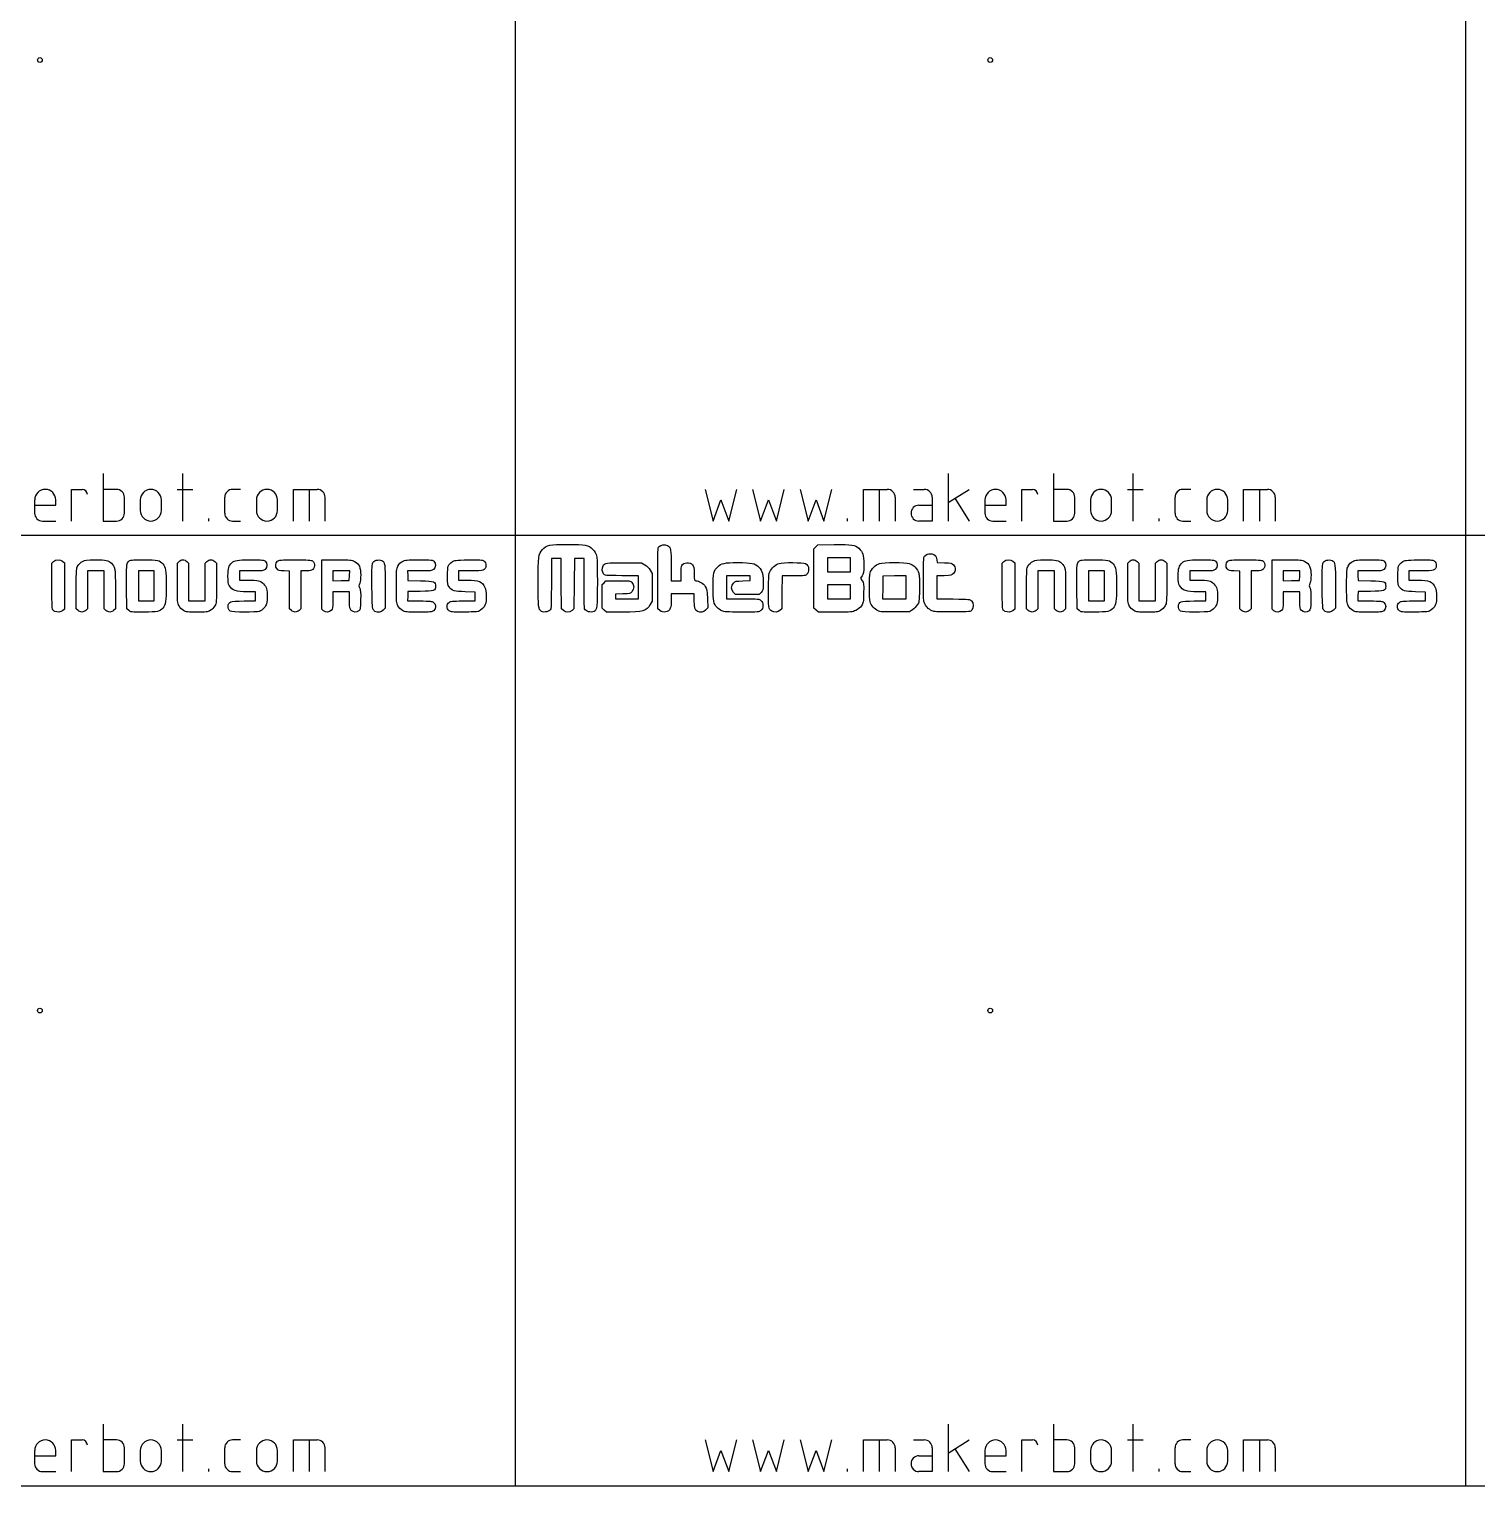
# Model space of a CAD drawing. Header units: millimetres. Extents: x 0 to 600, y 0 to 300.
# Drawn here: x 148.9 to 301.2, y 0 to 153.2 of the extents above; entities that cross this region are included whole.
import ezdxf

# ---------------------------------------------------------------- set-up
doc = ezdxf.new("R2010")
doc.units = ezdxf.units.MM
doc.layers.get('0').update_dxf_attribs({"linetype": 'CONTINUOUS', "lineweight": 25, "true_color": 0x000000})
doc.layers.add('Text', color=4, linetype='CONTINUOUS', true_color=0x00ffff)

msp = doc.modelspace()

# ---------------------------------------------------------------- linework, layer by layer
for p, q in [((200, 200), (200, 100)), ((300, 200), (300, 100)), ((100, 100), (200, 100)), ((200, 100), (200, 0)), ((200, 100), (300, 100)), ((300, 100), (300, 0)), ((300, 100), (400, 100)), ((100, 0), (200, 0)), ((200, 0), (300, 0)), ((300, 0), (400, 0))]:
    msp.add_line(p, q)
at = {"layer": 'Text'}
for p, q in [((156.67, 106.5), (156.67, 101.5)), ((165, 106.5), (165, 101.5)), ((245.56, 106.5), (245.56, 101.5)), ((256.67, 106.5), (256.67, 101.5)), ((265, 106.5), (265, 101.5)), ((153.33, 101.5), (153.33, 104.83)), ((153.33, 104.83), (154.44, 104.83)), ((158.06, 104.83), (156.67, 104.83)), ((164.44, 104.83), (166.11, 104.83)), ((171.11, 104.83), (170.28, 104.83)), ((176.67, 101.5), (176.67, 104.83)), ((176.67, 104.83), (179.17, 104.83)), ((178.33, 104.83), (178.33, 101.5)), ((220, 104.83), (220.83, 101.5)), ((222.5, 101.5), (223.33, 104.83)), ((225, 104.83), (225.83, 101.5)), ((227.5, 101.5), (228.33, 104.83)), ((230, 104.83), (230.83, 101.5)), ((232.5, 101.5), (233.33, 104.83)), ((236.67, 101.5), (236.67, 104.83)), ((236.67, 104.83), (239.17, 104.83)), ((238.33, 104.83), (238.33, 101.5)), ((241.94, 104.83), (243.06, 104.83)), ((245.56, 103.44), (247.78, 104.83)), ((253.33, 101.5), (253.33, 104.83)), ((253.33, 104.83), (254.44, 104.83)), ((258.06, 104.83), (256.67, 104.83)), ((264.44, 104.83), (266.11, 104.83)), ((271.11, 104.83), (270.28, 104.83)), ((276.67, 101.5), (276.67, 104.83)), ((276.67, 104.83), (279.17, 104.83)), ((278.33, 104.83), (278.33, 101.5)), ((149.44, 103.72), (149.44, 102.33)), ((149.44, 103.17), (151.67, 103.17)), ((151.67, 103.17), (151.67, 103.72)), ((158.89, 102.33), (158.89, 104)), ((160.56, 103.72), (160.56, 102.61)), ((162.78, 102.61), (162.78, 103.72)), ((169.44, 104), (169.44, 102.33)), ((172.78, 103.72), (172.78, 102.61)), ((175, 102.61), (175, 103.72)), ((180, 104), (180, 101.5)), ((220.83, 101.5), (221.67, 103.72)), ((221.67, 103.72), (222.5, 101.5)), ((225.83, 101.5), (226.67, 103.72)), ((226.67, 103.72), (227.5, 101.5)), ((230.83, 101.5), (231.67, 103.72)), ((231.67, 103.72), (232.5, 101.5)), ((240, 104), (240, 101.5)), ((242.5, 103.17), (243.89, 103.17)), ((243.89, 104), (243.89, 101.5)), ((246.29, 103.9), (247.78, 101.5)), ((249.44, 103.72), (249.44, 102.33)), ((249.44, 103.17), (251.67, 103.17)), ((251.67, 103.17), (251.67, 103.72)), ((258.89, 102.33), (258.89, 104)), ((260.56, 103.72), (260.56, 102.61)), ((262.78, 102.61), (262.78, 103.72)), ((269.44, 104), (269.44, 102.33)), ((272.78, 103.72), (272.78, 102.61)), ((275, 102.61), (275, 103.72)), ((280, 104), (280, 101.5)), ((150.28, 101.5), (151.67, 101.5)), ((156.67, 101.5), (158.06, 101.5)), ((167.78, 101.5), (167.78, 101.78)), ((170.28, 101.5), (171.11, 101.5)), ((235, 101.5), (235, 101.78)), ((243.89, 101.5), (242.5, 101.5)), ((250.28, 101.5), (251.67, 101.5)), ((256.67, 101.5), (258.06, 101.5)), ((267.78, 101.5), (267.78, 101.78)), ((270.28, 101.5), (271.11, 101.5)), ((231.45, 98.59), (231.65, 98.8)), ((231.45, 95.47), (231.45, 98.59)), ((231.65, 98.8), (231.85, 99)), ((231.85, 99), (233.57, 99.02)), ((151.26, 97.06), (151.44, 97.24)), ((151.26, 94.71), (151.26, 97.06)), ((152.39, 97.27), (152.58, 97.12)), ((152.58, 97.12), (152.58, 94.67)), ((164.47, 97.06), (164.65, 97.24)), ((164.47, 94.98), (164.47, 97.06)), ((165.46, 97.24), (165.64, 97.06)), ((165.64, 97.06), (165.64, 95.08)), ((167.4, 97.06), (167.58, 97.24)), ((167.4, 95.08), (167.4, 97.06)), ((168.4, 97.24), (168.58, 97.06)), ((168.58, 97.06), (168.58, 94.98)), ((179.66, 94.82), (179.66, 97.42)), ((179.66, 97.42), (181.22, 97.42)), ((204.33, 97.57), (203.82, 97.57)), ((203.82, 97.57), (203.82, 94.97)), ((204.84, 97.57), (204.33, 97.57)), ((204.86, 94.92), (204.84, 97.57)), ((206.25, 97.57), (206.23, 94.92)), ((206.76, 97.57), (206.25, 97.57)), ((207.27, 97.57), (206.76, 97.57)), ((207.27, 94.97), (207.27, 97.57)), ((211.53, 97.11), (213.32, 97.09)), ((213.32, 97.09), (213.67, 96.89)), ((216.44, 96.74), (216.44, 95.22)), ((234.09, 97.64), (232.88, 97.64)), ((232.88, 97.64), (232.88, 96.91)), ((232.88, 96.91), (232.88, 96.17)), ((235.3, 97.64), (234.09, 97.64)), ((235.3, 96.91), (235.3, 97.64)), ((235.3, 96.17), (235.3, 96.91)), ((235.3, 96.91), (235.3, 96.91)), ((244.38, 97.43), (244.42, 97.14)), ((244.42, 97.14), (245.18, 97.12)), ((251.26, 97.06), (251.44, 97.24)), ((251.26, 94.71), (251.26, 97.06)), ((252.39, 97.27), (252.58, 97.12)), ((252.58, 97.12), (252.58, 94.67)), ((264.47, 97.06), (264.65, 97.24)), ((264.47, 94.98), (264.47, 97.06)), ((265.46, 97.24), (265.64, 97.06)), ((265.64, 97.06), (265.64, 95.08)), ((267.4, 97.06), (267.58, 97.24)), ((267.4, 95.08), (267.4, 97.06)), ((268.4, 97.24), (268.58, 97.06)), ((268.58, 97.06), (268.58, 94.98)), ((279.66, 94.82), (279.66, 97.42)), ((279.66, 97.42), (281.22, 97.42)), ((155.88, 96.25), (155, 96.25)), ((155, 96.25), (155, 94.26)), ((156.76, 96.25), (155.88, 96.25)), ((156.76, 94.26), (156.76, 96.25)), ((161.2, 96.25), (160.36, 96.25)), ((160.36, 96.25), (160.36, 94.67)), ((162.04, 96.25), (161.2, 96.25)), ((162.04, 94.67), (162.04, 96.25)), ((165.64, 95.08), (165.64, 93.09)), ((167.4, 93.09), (167.4, 95.08)), ((172.24, 96.25), (171, 96.25)), ((171, 96.25), (171, 95.77)), ((171, 95.77), (171, 95.29)), ((171, 95.29), (171.86, 95.29)), ((176.28, 96.23), (175.69, 96.26)), ((176.28, 94.26), (176.28, 96.23)), ((177.93, 96.25), (177.45, 96.25)), ((177.45, 96.25), (177.45, 94.26)), ((181.71, 96.25), (180.83, 96.25)), ((180.83, 96.25), (180.83, 95.73)), ((180.83, 95.73), (180.83, 95.22)), ((180.83, 95.22), (181.69, 95.24)), ((181.69, 95.24), (182.55, 95.26)), ((182.6, 96.25), (181.71, 96.25)), ((182.55, 95.26), (182.58, 95.75)), ((182.58, 95.75), (182.6, 96.25)), ((182.58, 95.75), (182.58, 95.75)), ((189.95, 96.25), (188.67, 96.25)), ((188.67, 96.25), (188.7, 95.75)), ((188.7, 95.75), (188.72, 95.26)), ((188.72, 95.26), (190.06, 95.22)), ((195.24, 96.25), (194.04, 96.25)), ((194.04, 96.25), (194.04, 95.77)), ((194.04, 95.77), (194.04, 95.29)), ((194.04, 95.29), (194.94, 95.29)), ((209.37, 95.01), (209.57, 95.22)), ((209.57, 95.22), (210.84, 95.22)), ((212.99, 95.73), (211.22, 95.75)), ((212.99, 94.52), (212.99, 95.73)), ((214.22, 96.34), (214.42, 95.99)), ((214.42, 95.99), (214.42, 94.52)), ((215.01, 92.27), (215.01, 95.46)), ((216.44, 95.22), (216.95, 95.22)), ((216.95, 95.22), (217.47, 95.22)), ((217.47, 95.22), (217.47, 95.96)), ((223.48, 95.73), (222.24, 95.73)), ((222.24, 95.73), (222.24, 94.52)), ((224.73, 95.73), (223.48, 95.73)), ((223.96, 95.21), (224.73, 95.23)), ((224.73, 95.48), (224.73, 95.73)), ((224.73, 95.23), (224.73, 95.48)), ((228.12, 95.73), (228.09, 94)), ((229.33, 95.73), (228.12, 95.73)), ((231.45, 92.35), (231.45, 95.47)), ((232.88, 96.17), (234.09, 96.17)), ((234.09, 96.17), (235.3, 96.17)), ((236.52, 95.73), (236.36, 95.48)), ((236.36, 95.48), (236.53, 95.22)), ((238.71, 95.7), (238.69, 94.51)), ((239.94, 95.72), (238.71, 95.7)), ((241.17, 95.74), (239.94, 95.72)), ((241.17, 94.53), (241.17, 95.74)), ((245.17, 95.75), (244.4, 95.72)), ((244.4, 95.72), (244.4, 94.52)), ((255.88, 96.25), (255, 96.25)), ((255, 96.25), (255, 94.26)), ((256.76, 96.25), (255.88, 96.25)), ((256.76, 94.26), (256.76, 96.25)), ((261.2, 96.25), (260.36, 96.25)), ((260.36, 96.25), (260.36, 94.67)), ((262.04, 96.25), (261.2, 96.25)), ((262.04, 94.67), (262.04, 96.25)), ((265.64, 95.08), (265.64, 93.09)), ((267.4, 93.09), (267.4, 95.08)), ((272.24, 96.25), (271, 96.25)), ((271, 96.25), (271, 95.77)), ((271, 95.77), (271, 95.29)), ((271, 95.29), (271.86, 95.29)), ((276.28, 96.23), (275.69, 96.26)), ((276.28, 94.26), (276.28, 96.23)), ((277.93, 96.25), (277.45, 96.25)), ((277.45, 96.25), (277.45, 94.26)), ((281.71, 96.25), (280.83, 96.25)), ((280.83, 96.25), (280.83, 95.73)), ((280.83, 95.73), (280.83, 95.22)), ((280.83, 95.22), (281.69, 95.24)), ((281.69, 95.24), (282.55, 95.26)), ((282.6, 96.25), (281.71, 96.25)), ((282.55, 95.26), (282.58, 95.75)), ((282.58, 95.75), (282.6, 96.25)), ((282.58, 95.75), (282.58, 95.75)), ((289.95, 96.25), (288.67, 96.25)), ((288.67, 96.25), (288.7, 95.75)), ((288.7, 95.75), (288.72, 95.26)), ((288.72, 95.26), (290.06, 95.22)), ((295.24, 96.25), (294.04, 96.25)), ((294.04, 96.25), (294.04, 95.77)), ((294.04, 95.77), (294.04, 95.29)), ((294.04, 95.29), (294.94, 95.29)), ((152.58, 94.67), (152.58, 92.22)), ((153.83, 92.28), (153.83, 94.39)), ((155, 94.26), (155, 92.28)), ((156.76, 92.28), (156.76, 94.26)), ((157.94, 94.34), (157.94, 92.28)), ((159.15, 92.27), (159.12, 94.46)), ((160.36, 94.67), (160.36, 93.09)), ((162.04, 93.09), (162.04, 94.67)), ((162.04, 94.67), (162.04, 94.67)), ((172.68, 94.05), (171.86, 94.05)), ((172.68, 93.57), (172.68, 94.05)), ((172.68, 93.09), (172.68, 93.57)), ((176.28, 92.28), (176.28, 94.26)), ((177.45, 94.26), (177.45, 92.28)), ((179.66, 92.22), (179.66, 94.82)), ((181.71, 94.05), (180.83, 94.05)), ((180.83, 94.05), (180.83, 93.16)), ((182.59, 94.05), (181.71, 94.05)), ((182.59, 93.16), (182.59, 94.05)), ((186.33, 94.62), (186.33, 92.35)), ((188.7, 93.59), (188.67, 93.09)), ((188.72, 94.08), (188.7, 93.59)), ((190.03, 94.1), (188.72, 94.08)), ((195.8, 94.03), (194.75, 94.06)), ((195.8, 93.56), (195.8, 94.03)), ((195.8, 93.09), (195.8, 93.56)), ((204.88, 92.27), (204.86, 94.92)), ((206.23, 94.92), (206.2, 92.27)), ((209.18, 94.81), (209.37, 95.01)), ((209.18, 93.58), (209.18, 94.81)), ((209.18, 92.35), (209.18, 93.58)), ((211.35, 93.84), (210.57, 93.81)), ((210.57, 93.81), (210.57, 93.56)), ((210.57, 93.56), (210.57, 93.31)), ((212.99, 93.31), (212.99, 94.52)), ((214.42, 94.52), (214.42, 93.06)), ((217.65, 93.83), (216.44, 93.83)), ((216.44, 93.83), (216.44, 93.2)), ((218.86, 93.83), (217.65, 93.83)), ((218.86, 93.13), (218.86, 93.83)), ((222.24, 94.52), (222.24, 93.31)), ((223.19, 93.79), (223, 93.98)), ((224.44, 93.79), (223.19, 93.79)), ((225.68, 93.79), (224.44, 93.79)), ((225.89, 93.99), (225.68, 93.79)), ((228.09, 94), (228.07, 92.27)), ((234.09, 94.78), (232.88, 94.78)), ((232.88, 94.78), (232.88, 94.05)), ((232.88, 94.05), (232.88, 93.31)), ((235.3, 94.78), (234.09, 94.78)), ((235.3, 94.05), (235.3, 94.78)), ((235.3, 93.31), (235.3, 94.05)), ((235.3, 94.05), (235.3, 94.05)), ((238.69, 94.51), (238.67, 93.31)), ((241.17, 93.31), (241.17, 94.53)), ((241.17, 94.53), (241.17, 94.53)), ((244.4, 94.52), (244.4, 93.32)), ((252.58, 94.67), (252.58, 92.22)), ((253.83, 92.28), (253.83, 94.39)), ((255, 94.26), (255, 92.28)), ((256.76, 92.28), (256.76, 94.26)), ((257.94, 94.34), (257.94, 92.28)), ((259.15, 92.27), (259.12, 94.46)), ((260.36, 94.67), (260.36, 93.09)), ((262.04, 93.09), (262.04, 94.67)), ((262.04, 94.67), (262.04, 94.67)), ((272.68, 94.05), (271.86, 94.05)), ((272.68, 93.57), (272.68, 94.05)), ((272.68, 93.09), (272.68, 93.57)), ((276.28, 92.28), (276.28, 94.26)), ((277.45, 94.26), (277.45, 92.28)), ((279.66, 92.22), (279.66, 94.82)), ((281.71, 94.05), (280.83, 94.05)), ((280.83, 94.05), (280.83, 93.16)), ((282.59, 94.05), (281.71, 94.05)), ((282.59, 93.16), (282.59, 94.05)), ((286.33, 94.62), (286.33, 92.35)), ((288.7, 93.59), (288.67, 93.09)), ((288.72, 94.08), (288.7, 93.59)), ((290.03, 94.1), (288.72, 94.08)), ((295.8, 94.03), (294.75, 94.06)), ((295.8, 93.56), (295.8, 94.03)), ((295.8, 93.09), (295.8, 93.56)), ((151.57, 91.99), (151.57, 91.99)), ((152.58, 92.22), (152.39, 92.07)), ((154.01, 92.1), (153.83, 92.28)), ((154.01, 92.1), (154.01, 92.1)), ((155, 92.28), (154.82, 92.1)), ((156.94, 92.1), (156.76, 92.28)), ((157.94, 92.28), (157.76, 92.1)), ((159.35, 92.1), (159.15, 92.27)), ((159.35, 92.1), (159.35, 92.1)), ((160.36, 93.09), (161.2, 93.09)), ((161.2, 93.09), (162.04, 93.09)), ((165.12, 92.09), (165.12, 92.09)), ((165.64, 93.09), (166.52, 93.09)), ((166.52, 93.09), (167.4, 93.09)), ((170.02, 92.01), (170.02, 92.01)), ((171.48, 93.09), (172.68, 93.09)), ((176.46, 92.1), (176.28, 92.28)), ((176.46, 92.1), (176.46, 92.1)), ((177.45, 92.28), (177.27, 92.1)), ((179.85, 92.07), (179.66, 92.22)), ((179.85, 92.07), (179.85, 92.07)), ((185.26, 92), (185.26, 92)), ((186.33, 92.35), (186.12, 92.13)), ((188.16, 92.09), (188.16, 92.09)), ((188.67, 93.09), (189.95, 93.09)), ((193.06, 92.07), (193.06, 92.07)), ((194.52, 93.09), (195.8, 93.09)), ((202.77, 92), (202.77, 92)), ((205.09, 92.1), (204.88, 92.27)), ((206.2, 92.27), (206, 92.1)), ((209.39, 92.13), (209.18, 92.35)), ((209.61, 91.92), (209.39, 92.13)), ((209.39, 92.13), (209.39, 92.13)), ((210.57, 93.31), (211.78, 93.31)), ((211.78, 93.31), (212.99, 93.31)), ((214.42, 93.06), (214.22, 92.71)), ((215.22, 92.1), (215.01, 92.27)), ((215.22, 92.1), (215.22, 92.1)), ((220.27, 92.36), (220.05, 92.14)), ((220.25, 93.34), (220.27, 92.36)), ((221.76, 92.06), (221.76, 92.06)), ((222.24, 93.31), (223.96, 93.31)), ((227.01, 92.01), (227.01, 92.01)), ((228.07, 92.27), (227.87, 92.1)), ((231.69, 92.13), (231.45, 92.35)), ((231.93, 91.92), (231.69, 92.13)), ((231.69, 92.13), (231.69, 92.13)), ((232.88, 93.31), (234.09, 93.31)), ((234.09, 93.31), (235.3, 93.31)), ((238.2, 92.05), (238.2, 92.05)), ((238.67, 93.31), (239.92, 93.31)), ((239.92, 93.31), (241.17, 93.31)), ((241.51, 91.96), (240, 91.94)), ((241.82, 92.16), (241.51, 91.96)), ((243.99, 92.01), (243.99, 92.01)), ((244.4, 93.32), (246.12, 93.3)), ((251.57, 91.99), (251.57, 91.99)), ((252.58, 92.22), (252.39, 92.07)), ((254.01, 92.1), (253.83, 92.28)), ((254.01, 92.1), (254.01, 92.1)), ((255, 92.28), (254.82, 92.1)), ((256.94, 92.1), (256.76, 92.28)), ((257.94, 92.28), (257.76, 92.1)), ((259.35, 92.1), (259.15, 92.27)), ((259.35, 92.1), (259.35, 92.1)), ((260.36, 93.09), (261.2, 93.09)), ((261.2, 93.09), (262.04, 93.09)), ((265.12, 92.09), (265.12, 92.09)), ((265.64, 93.09), (266.52, 93.09)), ((266.52, 93.09), (267.4, 93.09)), ((270.02, 92.01), (270.02, 92.01)), ((271.48, 93.09), (272.68, 93.09)), ((276.46, 92.1), (276.28, 92.28)), ((276.46, 92.1), (276.46, 92.1)), ((277.45, 92.28), (277.27, 92.1)), ((279.85, 92.07), (279.66, 92.22)), ((279.85, 92.07), (279.85, 92.07)), ((285.26, 92), (285.26, 92)), ((286.33, 92.35), (286.12, 92.13)), ((288.16, 92.09), (288.16, 92.09)), ((288.67, 93.09), (289.95, 93.09)), ((293.06, 92.07), (293.06, 92.07)), ((294.52, 93.09), (295.8, 93.09)), ((211.36, 91.92), (209.61, 91.92)), ((233.71, 91.92), (231.93, 91.92)), ((156.67, 6.5), (156.67, 1.5)), ((165, 6.5), (165, 1.5)), ((245.56, 6.5), (245.56, 1.5)), ((256.67, 6.5), (256.67, 1.5)), ((265, 6.5), (265, 1.5)), ((153.33, 1.5), (153.33, 4.83)), ((153.33, 4.83), (154.44, 4.83)), ((158.06, 4.83), (156.67, 4.83)), ((164.44, 4.83), (166.11, 4.83)), ((171.11, 4.83), (170.28, 4.83)), ((176.67, 1.5), (176.67, 4.83)), ((176.67, 4.83), (179.17, 4.83)), ((178.33, 4.83), (178.33, 1.5)), ((220, 4.83), (220.83, 1.5)), ((222.5, 1.5), (223.33, 4.83)), ((225, 4.83), (225.83, 1.5)), ((227.5, 1.5), (228.33, 4.83)), ((230, 4.83), (230.83, 1.5)), ((232.5, 1.5), (233.33, 4.83)), ((236.67, 1.5), (236.67, 4.83)), ((236.67, 4.83), (239.17, 4.83)), ((238.33, 4.83), (238.33, 1.5)), ((241.94, 4.83), (243.06, 4.83)), ((245.56, 3.44), (247.78, 4.83)), ((253.33, 1.5), (253.33, 4.83)), ((253.33, 4.83), (254.44, 4.83)), ((258.06, 4.83), (256.67, 4.83)), ((264.44, 4.83), (266.11, 4.83)), ((271.11, 4.83), (270.28, 4.83)), ((276.67, 1.5), (276.67, 4.83)), ((276.67, 4.83), (279.17, 4.83)), ((278.33, 4.83), (278.33, 1.5)), ((149.44, 3.72), (149.44, 2.33)), ((149.44, 3.17), (151.67, 3.17)), ((151.67, 3.17), (151.67, 3.72)), ((158.89, 2.33), (158.89, 4)), ((160.56, 3.72), (160.56, 2.61)), ((162.78, 2.61), (162.78, 3.72)), ((169.44, 4), (169.44, 2.33)), ((172.78, 3.72), (172.78, 2.61)), ((175, 2.61), (175, 3.72)), ((180, 4), (180, 1.5)), ((220.83, 1.5), (221.67, 3.72)), ((221.67, 3.72), (222.5, 1.5)), ((225.83, 1.5), (226.67, 3.72)), ((226.67, 3.72), (227.5, 1.5)), ((230.83, 1.5), (231.67, 3.72)), ((231.67, 3.72), (232.5, 1.5)), ((240, 4), (240, 1.5)), ((242.5, 3.17), (243.89, 3.17)), ((243.89, 4), (243.89, 1.5)), ((246.29, 3.9), (247.78, 1.5)), ((249.44, 3.72), (249.44, 2.33)), ((249.44, 3.17), (251.67, 3.17)), ((251.67, 3.17), (251.67, 3.72)), ((258.89, 2.33), (258.89, 4)), ((260.56, 3.72), (260.56, 2.61)), ((262.78, 2.61), (262.78, 3.72)), ((269.44, 4), (269.44, 2.33)), ((272.78, 3.72), (272.78, 2.61)), ((275, 2.61), (275, 3.72)), ((280, 4), (280, 1.5)), ((167.78, 1.5), (167.78, 1.78)), ((235, 1.5), (235, 1.78)), ((267.78, 1.5), (267.78, 1.78)), ((150.28, 1.5), (151.67, 1.5)), ((156.67, 1.5), (158.06, 1.5)), ((170.28, 1.5), (171.11, 1.5)), ((243.89, 1.5), (242.5, 1.5)), ((250.28, 1.5), (251.67, 1.5)), ((256.67, 1.5), (258.06, 1.5)), ((270.28, 1.5), (271.11, 1.5))]:
    msp.add_line(p, q, dxfattribs=at)
for centre in [(150, 150), (250, 150), (150, 50), (250, 50)]:
    msp.add_circle(centre, 0.25, dxfattribs=at)
for centre, radius, start, end in [((150.56, 103.72), 1.11, 0, 180), ((154.44, 104.28), 0.556, 0, 90), ((158.06, 104), 0.833, 0, 90), ((161.67, 103.72), 1.11, 0, 180), ((170.28, 104), 0.833, 90, 180), ((173.89, 103.72), 1.11, 0, 180), ((179.17, 104), 0.833, 0, 90), ((239.17, 104), 0.833, 0, 90), ((243.06, 104), 0.833, 0, 90), ((250.56, 103.72), 1.11, 0, 180), ((254.44, 104.28), 0.556, 0, 90), ((258.06, 104), 0.833, 0, 90), ((261.67, 103.72), 1.11, 0, 180), ((270.28, 104), 0.833, 90, 180), ((273.89, 103.72), 1.11, 0, 180), ((279.17, 104), 0.833, 0, 90), ((242.5, 102.33), 0.833, 90, 270), ((150.28, 102.33), 0.833, 180, 270), ((158.06, 102.33), 0.833, 270, 0), ((161.67, 102.61), 1.11, 180, 0), ((170.28, 102.33), 0.833, 180, 270), ((173.89, 102.61), 1.11, 180, 0), ((250.28, 102.33), 0.833, 180, 270), ((258.06, 102.33), 0.833, 270, 0), ((261.67, 102.61), 1.11, 180, 0), ((270.28, 102.33), 0.833, 180, 270), ((273.89, 102.61), 1.11, 180, 0), ((150.56, 3.72), 1.11, 0, 180), ((154.44, 4.28), 0.556, 0, 90), ((158.06, 4), 0.833, 0, 90), ((161.67, 3.72), 1.11, 0, 180), ((170.28, 4), 0.833, 90, 180), ((173.89, 3.72), 1.11, 0, 180), ((179.17, 4), 0.833, 0, 90), ((239.17, 4), 0.833, 0, 90), ((243.06, 4), 0.833, 0, 90), ((250.56, 3.72), 1.11, 0, 180), ((254.44, 4.28), 0.556, 0, 90), ((258.06, 4), 0.833, 0, 90), ((261.67, 3.72), 1.11, 0, 180), ((270.28, 4), 0.833, 90, 180), ((273.89, 3.72), 1.11, 0, 180), ((279.17, 4), 0.833, 0, 90), ((242.5, 2.33), 0.833, 90, 270), ((150.28, 2.33), 0.833, 180, 270), ((158.06, 2.33), 0.833, 270, 0), ((161.67, 2.61), 1.11, 180, 0), ((170.28, 2.33), 0.833, 180, 270), ((173.89, 2.61), 1.11, 180, 0), ((250.28, 2.33), 0.833, 180, 270), ((258.06, 2.33), 0.833, 270, 0), ((261.67, 2.61), 1.11, 180, 0), ((270.28, 2.33), 0.833, 180, 270), ((273.89, 2.61), 1.11, 180, 0)]:
    msp.add_arc(centre, radius, start, end, dxfattribs=at)
for points in [[(202.43, 94.99), (202.43, 97.8), (202.46, 98.03), (202.88, 98.5)], [(202.88, 98.5), (203.33, 98.98), (203.6, 99.04), (205.55, 99.04)], [(205.55, 99.04), (207.42, 99.04), (207.72, 98.98), (208.16, 98.55)], [(208.16, 98.55), (208.64, 98.08), (208.66, 97.89), (208.66, 95.06)], [(215.01, 95.46), (215.01, 98.49), (215.02, 98.66), (215.15, 98.81)], [(215.15, 98.81), (215.34, 99.02), (215.74, 99.08), (216.04, 98.94)], [(216.04, 98.94), (216.39, 98.77), (216.44, 98.51), (216.44, 96.74)], [(233.57, 99.02), (235.51, 99.05), (235.75, 99.01), (236.18, 98.63)], [(236.18, 98.63), (236.63, 98.22), (236.69, 98.01), (236.69, 96.93)], [(243.02, 97.66), (243.14, 98.08), (243.9, 98.21), (244.21, 97.87)], [(151.44, 97.24), (151.67, 97.47), (152.11, 97.49), (152.39, 97.27)], [(153.83, 94.39), (153.83, 96.44), (153.83, 96.51), (153.99, 96.79)], [(153.99, 96.79), (154.09, 96.97), (154.28, 97.14), (154.48, 97.25)], [(154.48, 97.25), (154.77, 97.41), (154.9, 97.42), (155.85, 97.42)], [(155.85, 97.42), (156.97, 97.42), (157.19, 97.38), (157.52, 97.07)], [(157.52, 97.07), (157.92, 96.7), (157.94, 96.58), (157.94, 94.34)], [(159.12, 94.46), (159.11, 95.67), (159.12, 96.76), (159.15, 96.89)], [(159.15, 96.89), (159.17, 97.02), (159.26, 97.19), (159.35, 97.28)], [(159.35, 97.28), (159.49, 97.41), (159.61, 97.42), (160.89, 97.42)], [(160.89, 97.42), (162.42, 97.42), (162.62, 97.38), (162.94, 96.99)], [(162.94, 96.99), (163.25, 96.63), (163.29, 96.33), (163.29, 94.67)], [(164.65, 97.24), (164.76, 97.36), (164.91, 97.42), (165.05, 97.42)], [(165.05, 97.42), (165.2, 97.42), (165.35, 97.36), (165.46, 97.24)], [(167.58, 97.24), (167.69, 97.36), (167.85, 97.42), (167.99, 97.42)], [(167.99, 97.42), (168.13, 97.42), (168.28, 97.36), (168.4, 97.24)], [(169.79, 95.73), (169.79, 96.56), (169.86, 96.79), (170.2, 97.11)], [(170.2, 97.11), (170.5, 97.38), (170.74, 97.42), (172.17, 97.42)], [(172.17, 97.42), (173.41, 97.42), (173.57, 97.41), (173.72, 97.28)], [(173.72, 97.28), (173.97, 97.08), (173.95, 96.65), (173.69, 96.42)], [(174.95, 96.46), (174.75, 96.71), (174.77, 97.08), (175.01, 97.27)], [(175.01, 97.27), (175.19, 97.41), (175.29, 97.42), (176.86, 97.42)], [(176.86, 97.42), (178.21, 97.42), (178.55, 97.4), (178.68, 97.31)], [(178.68, 97.31), (179, 97.08), (178.95, 96.5), (178.58, 96.33)], [(181.22, 97.42), (182.71, 97.42), (182.8, 97.41), (183.11, 97.25)], [(183.11, 97.25), (183.59, 97), (183.76, 96.61), (183.76, 95.83)], [(185.02, 92.26), (184.93, 92.45), (184.9, 96.73), (184.99, 97.04)], [(184.99, 97.04), (185.07, 97.35), (185.61, 97.51), (185.99, 97.34)], [(185.99, 97.34), (186.31, 97.19), (186.33, 97.03), (186.33, 94.62)], [(187.51, 94.67), (187.51, 96.36), (187.51, 96.45), (187.67, 96.76)], [(187.67, 96.76), (187.79, 97), (187.93, 97.14), (188.16, 97.26)], [(188.16, 97.26), (188.47, 97.41), (188.59, 97.42), (189.91, 97.42)], [(189.91, 97.42), (191.22, 97.42), (191.33, 97.41), (191.47, 97.28)], [(191.47, 97.28), (191.69, 97.05), (191.67, 96.59), (191.42, 96.4)], [(192.9, 95.73), (192.9, 96.76), (192.94, 96.89), (193.41, 97.23)], [(193.41, 97.23), (193.59, 97.37), (193.73, 97.39), (195.08, 97.41)], [(195.08, 97.41), (196.29, 97.43), (196.57, 97.41), (196.71, 97.32)], [(196.71, 97.32), (197.05, 97.1), (197.01, 96.5), (196.63, 96.33)], [(209.32, 95.94), (209.16, 96.14), (209.13, 96.52), (209.26, 96.79)], [(209.26, 96.79), (209.41, 97.11), (209.61, 97.14), (211.53, 97.11)], [(213.67, 96.89), (213.89, 96.76), (214.09, 96.56), (214.22, 96.34)], [(217.47, 95.96), (217.47, 96.37), (217.5, 96.76), (217.54, 96.83)], [(217.54, 96.83), (217.72, 97.16), (218.41, 97.2), (218.69, 96.9)], [(218.69, 96.9), (218.8, 96.77), (218.83, 96.61), (218.85, 95.98)], [(220.84, 94.54), (220.85, 96.06), (220.9, 96.3), (221.33, 96.7)], [(221.33, 96.7), (221.71, 97.06), (222.06, 97.13), (223.42, 97.13)], [(223.42, 97.13), (224.94, 97.13), (225.24, 97.06), (225.66, 96.65)], [(225.66, 96.65), (226.04, 96.26), (226.15, 95.83), (226.12, 94.87)], [(226.8, 96.17), (226.95, 96.52), (227.44, 96.95), (227.79, 97.05)], [(227.79, 97.05), (228.18, 97.16), (230.35, 97.15), (230.55, 97.04)], [(230.55, 97.04), (230.81, 96.91), (230.89, 96.75), (230.89, 96.41)], [(236.69, 96.93), (236.69, 96.06), (236.68, 95.95), (236.52, 95.73)], [(237.36, 96.05), (237.46, 96.42), (237.96, 96.92), (238.35, 97.04)], [(238.35, 97.04), (238.76, 97.16), (241.08, 97.16), (241.49, 97.04)], [(241.49, 97.04), (241.9, 96.92), (242.36, 96.44), (242.48, 96.02)], [(242.97, 95.29), (242.97, 96.48), (242.99, 97.55), (243.02, 97.66)], [(244.21, 97.87), (244.28, 97.79), (244.35, 97.6), (244.38, 97.43)], [(245.18, 97.12), (245.92, 97.09), (245.96, 97.08), (246.13, 96.89)], [(246.13, 96.89), (246.24, 96.76), (246.31, 96.59), (246.31, 96.43)], [(251.44, 97.24), (251.67, 97.47), (252.11, 97.49), (252.39, 97.27)], [(253.83, 94.39), (253.83, 96.44), (253.83, 96.51), (253.99, 96.79)], [(253.99, 96.79), (254.09, 96.97), (254.28, 97.14), (254.48, 97.25)], [(254.48, 97.25), (254.77, 97.41), (254.9, 97.42), (255.85, 97.42)], [(255.85, 97.42), (256.97, 97.42), (257.19, 97.38), (257.52, 97.07)], [(257.52, 97.07), (257.92, 96.7), (257.94, 96.58), (257.94, 94.34)], [(259.12, 94.46), (259.11, 95.67), (259.12, 96.76), (259.15, 96.89)], [(259.15, 96.89), (259.17, 97.02), (259.26, 97.19), (259.35, 97.28)], [(259.35, 97.28), (259.49, 97.41), (259.61, 97.42), (260.89, 97.42)], [(260.89, 97.42), (262.42, 97.42), (262.62, 97.38), (262.94, 96.99)], [(262.94, 96.99), (263.25, 96.63), (263.29, 96.33), (263.29, 94.67)], [(264.65, 97.24), (264.76, 97.36), (264.91, 97.42), (265.05, 97.42)], [(265.05, 97.42), (265.2, 97.42), (265.35, 97.36), (265.46, 97.24)], [(267.58, 97.24), (267.69, 97.36), (267.85, 97.42), (267.99, 97.42)], [(267.99, 97.42), (268.13, 97.42), (268.28, 97.36), (268.4, 97.24)], [(269.79, 95.73), (269.79, 96.56), (269.86, 96.79), (270.2, 97.11)], [(270.2, 97.11), (270.5, 97.38), (270.74, 97.42), (272.17, 97.42)], [(272.17, 97.42), (273.41, 97.42), (273.57, 97.41), (273.72, 97.28)], [(273.72, 97.28), (273.97, 97.08), (273.95, 96.65), (273.69, 96.42)], [(274.95, 96.46), (274.75, 96.71), (274.77, 97.08), (275.01, 97.27)], [(275.01, 97.27), (275.19, 97.41), (275.29, 97.42), (276.86, 97.42)], [(276.86, 97.42), (278.21, 97.42), (278.55, 97.4), (278.68, 97.31)], [(278.68, 97.31), (279, 97.08), (278.95, 96.5), (278.58, 96.33)], [(281.22, 97.42), (282.71, 97.42), (282.8, 97.41), (283.11, 97.25)], [(283.11, 97.25), (283.59, 97), (283.76, 96.61), (283.76, 95.83)], [(285.02, 92.26), (284.93, 92.45), (284.9, 96.73), (284.99, 97.04)], [(284.99, 97.04), (285.07, 97.35), (285.61, 97.51), (285.99, 97.34)], [(285.99, 97.34), (286.31, 97.19), (286.33, 97.03), (286.33, 94.62)], [(287.51, 94.67), (287.51, 96.36), (287.51, 96.45), (287.67, 96.76)], [(287.67, 96.76), (287.79, 97), (287.93, 97.14), (288.16, 97.26)], [(288.16, 97.26), (288.47, 97.41), (288.59, 97.42), (289.91, 97.42)], [(289.91, 97.42), (291.22, 97.42), (291.33, 97.41), (291.47, 97.28)], [(291.47, 97.28), (291.69, 97.05), (291.67, 96.59), (291.42, 96.4)], [(292.9, 95.73), (292.9, 96.76), (292.94, 96.89), (293.41, 97.23)], [(293.41, 97.23), (293.59, 97.37), (293.73, 97.39), (295.08, 97.41)], [(295.08, 97.41), (296.29, 97.43), (296.57, 97.41), (296.71, 97.32)], [(296.71, 97.32), (297.05, 97.1), (297.01, 96.5), (296.63, 96.33)], [(169.93, 94.71), (169.81, 94.92), (169.79, 95.09), (169.79, 95.73)], [(171.86, 95.29), (172.33, 95.29), (172.85, 95.26), (173.01, 95.21)], [(173.69, 96.42), (173.49, 96.25), (173.44, 96.25), (172.24, 96.25)], [(173.01, 95.21), (173.38, 95.11), (173.75, 94.74), (173.85, 94.37)], [(175.69, 96.26), (175.17, 96.28), (175.07, 96.31), (174.95, 96.46)], [(178.58, 96.33), (178.48, 96.29), (178.19, 96.25), (177.93, 96.25)], [(183.76, 95.83), (183.76, 95.45), (183.72, 95.12), (183.65, 94.95)], [(191.42, 96.4), (191.24, 96.26), (191.13, 96.25), (189.95, 96.25)], [(190.06, 95.22), (191.57, 95.18), (191.62, 95.16), (191.62, 94.63)], [(193.05, 94.58), (192.92, 94.77), (192.9, 94.89), (192.9, 95.73)], [(194.94, 95.29), (196.19, 95.29), (196.55, 95.14), (196.83, 94.52)], [(196.63, 96.33), (196.52, 96.28), (195.99, 96.25), (195.24, 96.25)], [(208.66, 95.06), (208.66, 92.42), (208.63, 92.17), (208.31, 92)], [(211.22, 95.75), (209.47, 95.77), (209.46, 95.77), (209.32, 95.94)], [(210.84, 95.22), (212.1, 95.22), (212.12, 95.22), (212.3, 95.04)], [(212.3, 95.04), (212.54, 94.79), (212.55, 94.35), (212.3, 94.07)], [(218.85, 95.98), (218.87, 95.26), (218.88, 95.22), (219.03, 95.22)], [(219.03, 95.22), (219.35, 95.22), (219.8, 94.94), (220.01, 94.63)], [(222.99, 94.98), (223.18, 95.17), (223.24, 95.19), (223.96, 95.21)], [(226.66, 94.3), (226.68, 95.56), (226.71, 95.97), (226.8, 96.17)], [(230.72, 95.91), (230.54, 95.74), (230.51, 95.73), (229.33, 95.73)], [(230.89, 96.41), (230.9, 96.17), (230.85, 96.05), (230.72, 95.91)], [(236.53, 95.22), (236.69, 94.98), (236.7, 94.92), (236.68, 93.93)], [(237.36, 93), (237.26, 93.36), (237.26, 95.69), (237.36, 96.05)], [(242.48, 96.02), (242.55, 95.79), (242.57, 95.27), (242.55, 94.33)], [(243.12, 92.79), (242.97, 93.11), (242.97, 93.24), (242.97, 95.29)], [(246.13, 95.98), (245.96, 95.78), (245.92, 95.77), (245.17, 95.75)], [(246.31, 96.43), (246.31, 96.27), (246.24, 96.11), (246.13, 95.98)], [(269.93, 94.71), (269.81, 94.92), (269.79, 95.09), (269.79, 95.73)], [(271.86, 95.29), (272.33, 95.29), (272.85, 95.26), (273.01, 95.21)], [(273.69, 96.42), (273.49, 96.25), (273.44, 96.25), (272.24, 96.25)], [(273.01, 95.21), (273.38, 95.11), (273.75, 94.74), (273.85, 94.37)], [(275.69, 96.26), (275.17, 96.28), (275.07, 96.31), (274.95, 96.46)], [(278.58, 96.33), (278.48, 96.29), (278.19, 96.25), (277.93, 96.25)], [(283.76, 95.83), (283.76, 95.45), (283.72, 95.12), (283.65, 94.95)], [(291.42, 96.4), (291.24, 96.26), (291.13, 96.25), (289.95, 96.25)], [(290.06, 95.22), (291.57, 95.18), (291.62, 95.16), (291.62, 94.63)], [(293.05, 94.58), (292.92, 94.77), (292.9, 94.89), (292.9, 95.73)], [(294.94, 95.29), (296.19, 95.29), (296.55, 95.14), (296.83, 94.52)], [(296.63, 96.33), (296.52, 96.28), (295.99, 96.25), (295.24, 96.25)], [(151.34, 92.2), (151.29, 92.3), (151.26, 93.18), (151.26, 94.71)], [(163.29, 94.67), (163.29, 93.01), (163.25, 92.71), (162.94, 92.35)], [(164.64, 92.58), (164.47, 92.89), (164.47, 92.95), (164.47, 94.98)], [(168.58, 94.98), (168.58, 92.97), (168.57, 92.89), (168.41, 92.58)], [(171.86, 94.05), (170.62, 94.05), (170.25, 94.18), (169.93, 94.71)], [(173.85, 94.37), (173.95, 94.01), (173.96, 93.14), (173.86, 92.8)], [(183.65, 94.95), (183.55, 94.71), (183.55, 94.66), (183.66, 94.43)], [(183.66, 94.43), (183.75, 94.23), (183.77, 93.99), (183.75, 93.19)], [(187.68, 92.58), (187.51, 92.88), (187.51, 92.96), (187.51, 94.67)], [(191.62, 94.63), (191.62, 94.16), (191.52, 94.13), (190.03, 94.1)], [(194.75, 94.06), (193.61, 94.09), (193.37, 94.16), (193.05, 94.58)], [(196.83, 94.52), (197, 94.16), (197.02, 93.06), (196.87, 92.71)], [(202.77, 92), (202.46, 92.18), (202.43, 92.44), (202.43, 94.99)], [(203.82, 94.97), (203.82, 93.54), (203.8, 92.32), (203.77, 92.25)], [(207.31, 92.25), (207.29, 92.32), (207.27, 93.54), (207.27, 94.97)], [(212.3, 94.07), (212.13, 93.87), (212.09, 93.86), (211.35, 93.84)], [(220.01, 94.63), (220.21, 94.33), (220.22, 94.27), (220.25, 93.34)], [(221.27, 92.4), (220.89, 92.81), (220.84, 93.04), (220.84, 94.54)], [(223, 93.98), (222.72, 94.26), (222.72, 94.71), (222.99, 94.98)], [(226.12, 94.87), (226.09, 94.25), (226.07, 94.18), (225.89, 93.99)], [(227.01, 92.01), (226.68, 92.18), (226.63, 92.52), (226.66, 94.3)], [(236.68, 93.93), (236.66, 92.93), (236.65, 92.89), (236.45, 92.59)], [(242.55, 94.33), (242.53, 92.99), (242.52, 92.97), (242.32, 92.67)], [(251.34, 92.2), (251.29, 92.3), (251.26, 93.18), (251.26, 94.71)], [(263.29, 94.67), (263.29, 93.01), (263.25, 92.71), (262.94, 92.35)], [(264.64, 92.58), (264.47, 92.89), (264.47, 92.95), (264.47, 94.98)], [(268.58, 94.98), (268.58, 92.97), (268.57, 92.89), (268.41, 92.58)], [(271.86, 94.05), (270.62, 94.05), (270.25, 94.18), (269.93, 94.71)], [(273.85, 94.37), (273.95, 94.01), (273.96, 93.14), (273.86, 92.8)], [(283.65, 94.95), (283.55, 94.71), (283.55, 94.66), (283.66, 94.43)], [(283.66, 94.43), (283.75, 94.23), (283.77, 93.99), (283.75, 93.19)], [(287.68, 92.58), (287.51, 92.88), (287.51, 92.96), (287.51, 94.67)], [(291.62, 94.63), (291.62, 94.16), (291.52, 94.13), (290.03, 94.1)], [(294.75, 94.06), (293.61, 94.09), (293.37, 94.16), (293.05, 94.58)], [(296.83, 94.52), (297, 94.16), (297.02, 93.06), (296.87, 92.71)], [(151.57, 91.99), (151.49, 92.03), (151.38, 92.12), (151.34, 92.2)], [(152.39, 92.07), (152.18, 91.91), (151.85, 91.88), (151.57, 91.99)], [(154.41, 91.92), (154.27, 91.92), (154.12, 91.99), (154.01, 92.1)], [(154.82, 92.1), (154.71, 91.99), (154.56, 91.92), (154.41, 91.92)], [(157.35, 91.92), (157.21, 91.92), (157.06, 91.99), (156.94, 92.1)], [(157.76, 92.1), (157.64, 91.99), (157.49, 91.92), (157.35, 91.92)], [(160.91, 91.92), (159.59, 91.92), (159.55, 91.92), (159.35, 92.1)], [(162.94, 92.35), (162.62, 91.96), (162.42, 91.92), (160.91, 91.92)], [(165.12, 92.09), (164.91, 92.2), (164.75, 92.36), (164.64, 92.58)], [(166.52, 91.92), (165.54, 91.92), (165.42, 91.93), (165.12, 92.09)], [(167.92, 92.09), (167.63, 91.93), (167.5, 91.92), (166.52, 91.92)], [(168.41, 92.58), (168.29, 92.35), (168.15, 92.21), (167.92, 92.09)], [(170.02, 92.01), (169.7, 92.26), (169.73, 92.85), (170.09, 93.01)], [(173.1, 92), (172.8, 91.88), (170.18, 91.89), (170.02, 92.01)], [(170.09, 93.01), (170.2, 93.06), (170.73, 93.09), (171.48, 93.09)], [(173.86, 92.8), (173.78, 92.5), (173.41, 92.11), (173.1, 92)], [(176.87, 91.92), (176.72, 91.92), (176.57, 91.99), (176.46, 92.1)], [(177.27, 92.1), (177.16, 91.99), (177.01, 91.92), (176.87, 91.92)], [(180.65, 92.1), (180.43, 91.88), (180.11, 91.86), (179.85, 92.07)], [(180.83, 93.16), (180.83, 92.32), (180.82, 92.27), (180.65, 92.1)], [(182.77, 92.1), (182.6, 92.27), (182.59, 92.32), (182.59, 93.16)], [(183.55, 92.06), (183.31, 91.86), (182.99, 91.88), (182.77, 92.1)], [(183.75, 93.19), (183.73, 92.25), (183.72, 92.19), (183.55, 92.06)], [(185.26, 92), (185.17, 92.05), (185.07, 92.16), (185.02, 92.26)], [(186.12, 92.13), (185.89, 91.9), (185.57, 91.86), (185.26, 92)], [(188.16, 92.09), (187.95, 92.2), (187.79, 92.36), (187.68, 92.58)], [(189.86, 91.92), (188.57, 91.92), (188.46, 91.93), (188.16, 92.09)], [(191.42, 92.07), (191.24, 91.93), (191.13, 91.92), (189.86, 91.92)], [(189.95, 93.09), (191.13, 93.09), (191.24, 93.08), (191.42, 92.94)], [(191.42, 92.94), (191.7, 92.73), (191.7, 92.29), (191.42, 92.07)], [(192.86, 92.51), (192.86, 92.72), (192.91, 92.82), (193.06, 92.94)], [(193.06, 92.07), (192.91, 92.19), (192.86, 92.29), (192.86, 92.51)], [(193.06, 92.94), (193.24, 93.08), (193.35, 93.09), (194.52, 93.09)], [(194.59, 91.92), (193.35, 91.92), (193.24, 91.93), (193.06, 92.07)], [(196.14, 92), (196.02, 91.95), (195.36, 91.92), (194.59, 91.92)], [(196.87, 92.71), (196.75, 92.42), (196.42, 92.1), (196.14, 92)], [(203.77, 92.25), (203.67, 91.98), (203.06, 91.83), (202.77, 92)], [(206, 92.1), (205.73, 91.86), (205.36, 91.86), (205.09, 92.1)], [(208.31, 92), (208, 91.83), (207.42, 91.98), (207.31, 92.25)], [(214.22, 92.71), (213.79, 91.99), (213.55, 91.92), (211.36, 91.92)], [(216.33, 92.32), (216.16, 91.9), (215.58, 91.78), (215.22, 92.1)], [(216.44, 93.2), (216.44, 92.82), (216.4, 92.47), (216.33, 92.32)], [(219.2, 92), (218.94, 92.12), (218.86, 92.37), (218.86, 93.13)], [(220.05, 92.14), (219.81, 91.9), (219.52, 91.85), (219.2, 92)], [(221.76, 92.06), (221.6, 92.13), (221.38, 92.29), (221.27, 92.4)], [(223.87, 91.92), (222.26, 91.92), (222.02, 91.94), (221.76, 92.06)], [(225.88, 92.1), (225.68, 91.92), (225.68, 91.92), (223.87, 91.92)], [(223.96, 93.31), (225.67, 93.31), (225.68, 93.31), (225.88, 93.14)], [(225.88, 93.14), (226.05, 92.99), (226.09, 92.9), (226.09, 92.62)], [(226.09, 92.62), (226.09, 92.33), (226.05, 92.24), (225.88, 92.1)], [(227.87, 92.1), (227.64, 91.9), (227.3, 91.87), (227.01, 92.01)], [(235.86, 92.1), (235.49, 91.92), (235.47, 91.92), (233.71, 91.92)], [(236.45, 92.59), (236.32, 92.4), (236.1, 92.22), (235.86, 92.1)], [(238.2, 92.05), (237.83, 92.22), (237.46, 92.64), (237.36, 93)], [(240, 91.94), (238.66, 91.92), (238.46, 91.93), (238.2, 92.05)], [(242.32, 92.67), (242.21, 92.5), (241.98, 92.27), (241.82, 92.16)], [(243.99, 92.01), (243.62, 92.14), (243.29, 92.44), (243.12, 92.79)], [(246.07, 91.94), (244.9, 91.93), (244.13, 91.96), (243.99, 92.01)], [(248.07, 92.13), (247.93, 91.96), (247.93, 91.96), (246.07, 91.94)], [(246.12, 93.3), (247.82, 93.28), (247.84, 93.27), (248.02, 93.1)], [(248.02, 93.1), (248.26, 92.87), (248.29, 92.39), (248.07, 92.13)], [(251.57, 91.99), (251.49, 92.03), (251.38, 92.12), (251.34, 92.2)], [(252.39, 92.07), (252.18, 91.91), (251.85, 91.88), (251.57, 91.99)], [(254.41, 91.92), (254.27, 91.92), (254.12, 91.99), (254.01, 92.1)], [(254.82, 92.1), (254.71, 91.99), (254.56, 91.92), (254.41, 91.92)], [(257.35, 91.92), (257.21, 91.92), (257.06, 91.99), (256.94, 92.1)], [(257.76, 92.1), (257.64, 91.99), (257.49, 91.92), (257.35, 91.92)], [(260.91, 91.92), (259.59, 91.92), (259.55, 91.92), (259.35, 92.1)], [(262.94, 92.35), (262.62, 91.96), (262.42, 91.92), (260.91, 91.92)], [(265.12, 92.09), (264.91, 92.2), (264.75, 92.36), (264.64, 92.58)], [(266.52, 91.92), (265.54, 91.92), (265.42, 91.93), (265.12, 92.09)], [(267.92, 92.09), (267.63, 91.93), (267.5, 91.92), (266.52, 91.92)], [(268.41, 92.58), (268.29, 92.35), (268.15, 92.21), (267.92, 92.09)], [(270.02, 92.01), (269.7, 92.26), (269.73, 92.85), (270.09, 93.01)], [(273.1, 92), (272.8, 91.88), (270.18, 91.89), (270.02, 92.01)], [(270.09, 93.01), (270.2, 93.06), (270.73, 93.09), (271.48, 93.09)], [(273.86, 92.8), (273.78, 92.5), (273.41, 92.11), (273.1, 92)], [(276.87, 91.92), (276.72, 91.92), (276.57, 91.99), (276.46, 92.1)], [(277.27, 92.1), (277.16, 91.99), (277.01, 91.92), (276.87, 91.92)], [(280.65, 92.1), (280.43, 91.88), (280.11, 91.86), (279.85, 92.07)], [(280.83, 93.16), (280.83, 92.32), (280.82, 92.27), (280.65, 92.1)], [(282.77, 92.1), (282.6, 92.27), (282.59, 92.32), (282.59, 93.16)], [(283.55, 92.06), (283.31, 91.86), (282.99, 91.88), (282.77, 92.1)], [(283.75, 93.19), (283.73, 92.25), (283.72, 92.19), (283.55, 92.06)], [(285.26, 92), (285.17, 92.05), (285.07, 92.16), (285.02, 92.26)], [(286.12, 92.13), (285.89, 91.9), (285.57, 91.86), (285.26, 92)], [(288.16, 92.09), (287.95, 92.2), (287.79, 92.36), (287.68, 92.58)], [(289.86, 91.92), (288.57, 91.92), (288.46, 91.93), (288.16, 92.09)], [(291.42, 92.07), (291.24, 91.93), (291.13, 91.92), (289.86, 91.92)], [(289.95, 93.09), (291.13, 93.09), (291.24, 93.08), (291.42, 92.94)], [(291.42, 92.94), (291.7, 92.73), (291.7, 92.29), (291.42, 92.07)], [(292.86, 92.51), (292.86, 92.72), (292.91, 92.82), (293.06, 92.94)], [(293.06, 92.07), (292.91, 92.19), (292.86, 92.29), (292.86, 92.51)], [(293.06, 92.94), (293.24, 93.08), (293.35, 93.09), (294.52, 93.09)], [(294.59, 91.92), (293.35, 91.92), (293.24, 91.93), (293.06, 92.07)], [(296.14, 92), (296.02, 91.95), (295.36, 91.92), (294.59, 91.92)], [(296.87, 92.71), (296.75, 92.42), (296.42, 92.1), (296.14, 92)]]:
    msp.add_open_spline(points, degree=3, dxfattribs=at)

doc.saveas('drawing.dxf')
